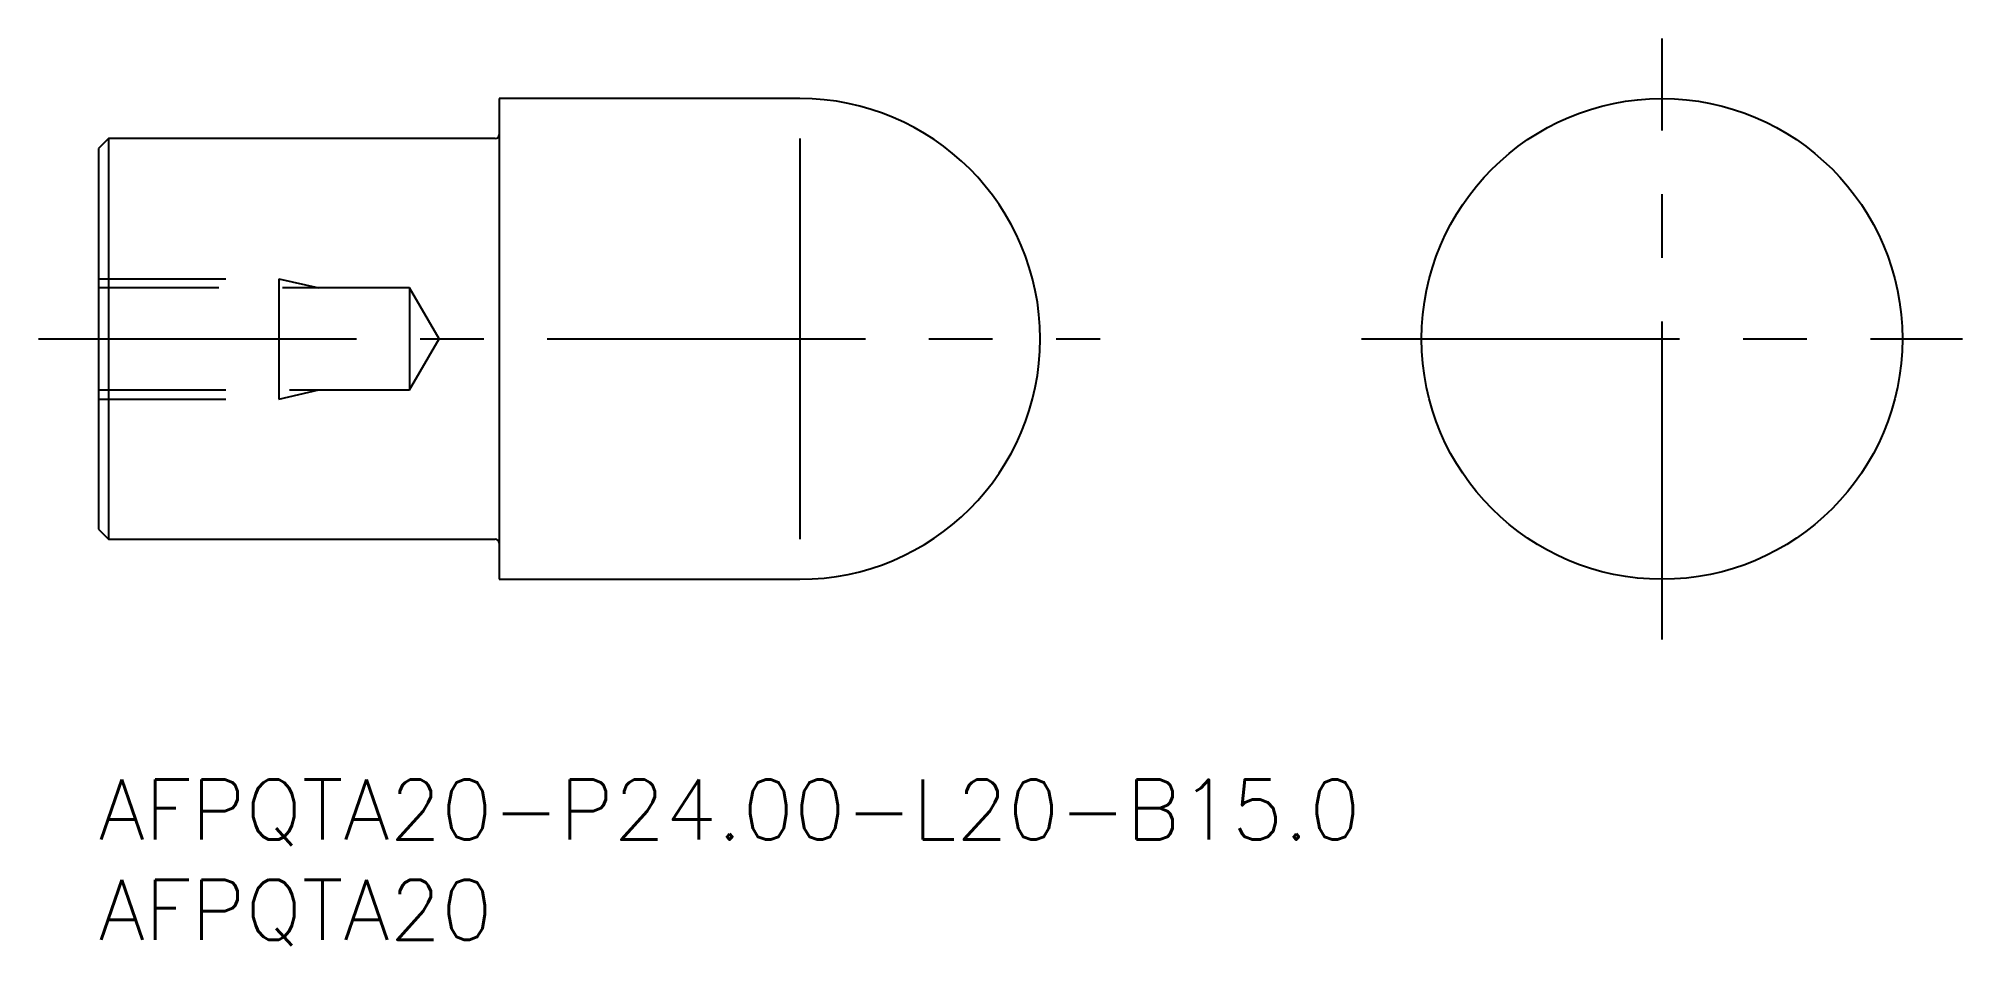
# Model space of a CAD drawing. Extents: x -3 to 93, y -8.3 to 37.
import ezdxf

# ---------------------------------------------------------------- set-up
doc = ezdxf.new("R2010")
doc.units = 0
doc.header["$LTSCALE"] = 0.5
doc.linetypes.add('CENTER', pattern=[50.8, 31.75, -6.35, 6.35, -6.35])
doc.linetypes.add('DASHED', pattern=[19.05, 12.7, -6.35])
for name, color, linetype in [('MSM_CENTER', 1, 'CENTER'), ('MSM_CONTINUOUS', 7, 'CONTINUOUS'), ('MSM_DASHED', 4, 'DASHED'), ('MSM_NARROW', 5, 'CONTINUOUS'), ('MSM_PART_NUMBER', 7, 'CONTINUOUS')]:
    doc.layers.add(name, color=color, linetype=linetype)
doc.styles.get("Standard").update_dxf_attribs({"font": 'txt.shx', "height": 3, "bigfont": 'bigfont.shx'})

# ---------------------------------------------------------------- blocks, each defined once
blk = doc.blocks.new('*U15')
at = {"layer": 'MSM_PART_NUMBER'}
blk.add_text('AFPQTA20-P24.00-L20-B15.0', height=3, dxfattribs=at).set_placement((0, -3))
blk = doc.blocks.new('*U16')
at = {"layer": 'MSM_PART_NUMBER'}
blk.add_text('AFPQTA20', height=3, dxfattribs=at).set_placement((0, -8))

msp = doc.modelspace()

# ---------------------------------------------------------------- linework, layer by layer
at = {"layer": 'MSM_CENTER'}
for p, q in [((78.044, 7), (78.044, 37)), ((-3, 22), (50, 22)), ((63.044, 22), (93.044, 22))]:
    msp.add_line(p, q, dxfattribs=at)
at = {"layer": 'MSM_CONTINUOUS'}
for p, q in [((35, 34), (20, 34)), ((20, 34), (20, 10)), ((0.5, 32), (0, 31.5)), ((19.8, 32), (0.5, 32)), ((0.5, 32), (0.5, 12)), ((0, 31.5), (0, 12.5)), ((0, 12.5), (0.5, 12)), ((0.5, 12), (19.8, 12)), ((20, 10), (35, 10))]:
    msp.add_line(p, q, dxfattribs=at)
msp.add_circle((78.044, 22), 12, dxfattribs=at)
for centre, radius, start, end in [((35, 22), 12, 270, 90), ((19.8, 32.2), 0.2, 270, 0), ((19.8, 11.8), 0.2, 0, 90)]:
    msp.add_arc(centre, radius, start, end, dxfattribs=at)
at = {"layer": 'MSM_DASHED'}
for p, q in [((0, 25), (9, 25)), ((9, 25), (9, 19)), ((9, 25), (11, 24.55)), ((15.528, 24.55), (0, 24.55)), ((17, 22), (15.528, 24.55)), ((15.528, 24.55), (15.528, 19.45)), ((15.528, 19.45), (17, 22)), ((0, 19.45), (15.528, 19.45)), ((9, 19), (11, 19.45)), ((0, 19), (9, 19))]:
    msp.add_line(p, q, dxfattribs=at)
at = {"layer": 'MSM_NARROW'}
msp.add_line((35, 32), (35, 12), dxfattribs=at)

# ---------------------------------------------------------------- block references
at = {"layer": 'MSM_CONTINUOUS'}
for name in ['*U15', '*U16']:
    msp.add_blockref(name, (0, 0), dxfattribs=at)

doc.saveas('drawing.dxf')
